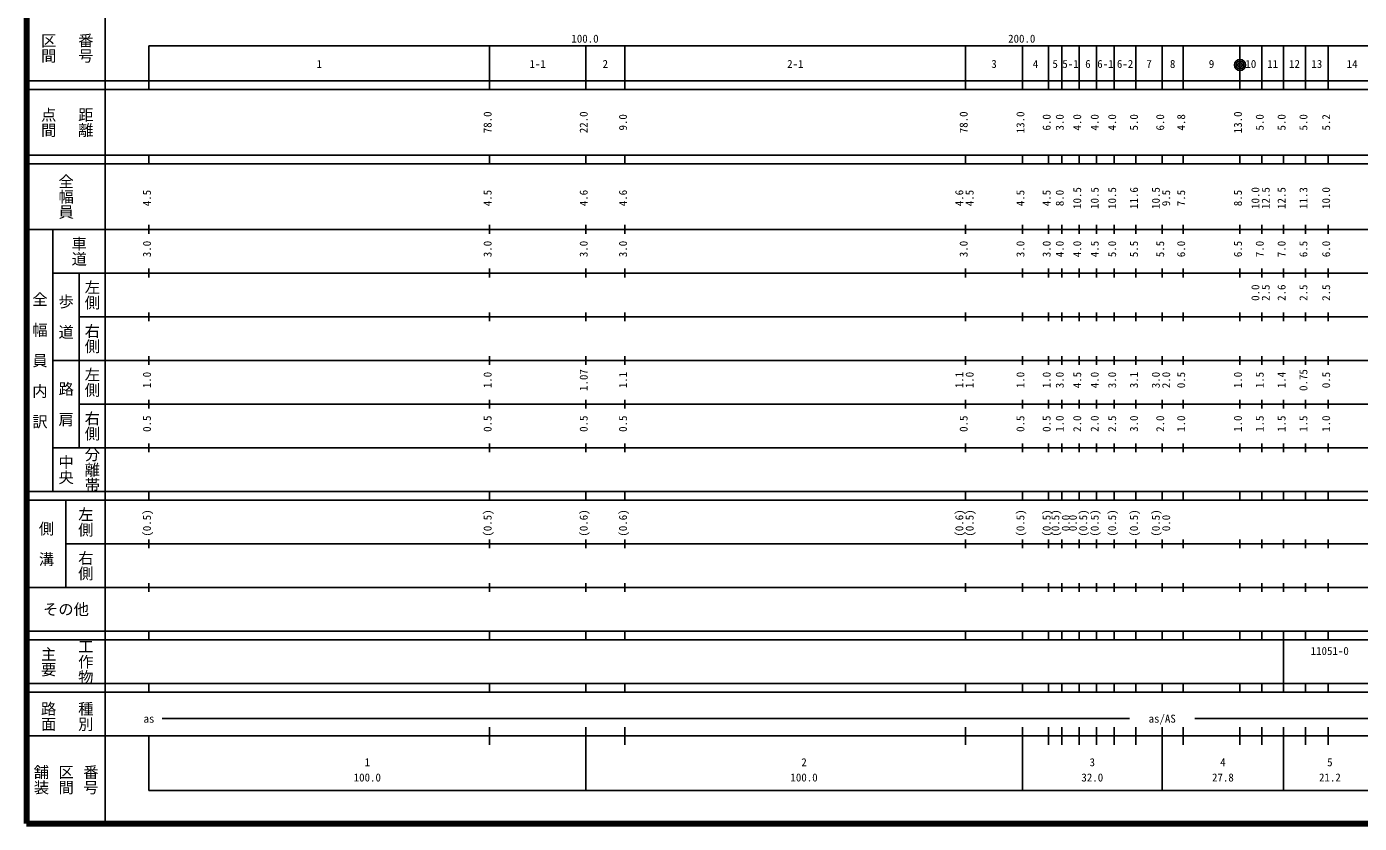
# Model space of a CAD drawing. Units: millimetres on the paper, enlarged 1000 times. Extents: x 40000 to 680000, y 20000 to 380000.
# Drawn here: x 40000 to 345146, y 20000 to 202409 of the extents above; entities that cross this region are included whole.
import ezdxf
from ezdxf.enums import TextEntityAlignment as Align

# ---------------------------------------------------------------- set-up
doc = ezdxf.new("R2010")
doc.units = ezdxf.units.MM
doc.header["$LTSCALE"] = 1000
doc.layers.add('M-TTL', color=2, linetype='Continuous', lineweight=140)
doc.layers.add('M-TTL-BAND', color=7, linetype='Continuous', lineweight=25)
doc.styles.add('@ＭＳ ゴシック', font='')
doc.styles.add('ＭＳ ゴシック', font='')
doc.styles.get('@ＭＳ ゴシック').set_extended_font_data('@MS Gothic')
doc.styles.get('ＭＳ ゴシック').set_extended_font_data('MS Gothic')

msp = doc.modelspace()

# ---------------------------------------------------------------- hatches: boundary and pattern name
at = {"layer": 'M-TTL-BAND'}
msp.add_hatch(color=256, dxfattribs=at).paths.add_polyline_path([(317668, 193632, 1), (317968, 193632, 1)])

# ---------------------------------------------------------------- linework, layer by layer
at = {"layer": 'M-TTL'}
for p, q in [((40000, 380000), (40000, 20000)), ((40000, 20000), (680000, 20000))]:
    msp.add_line(p, q, dxfattribs=at)
at = {"layer": 'M-TTL-BAND'}
for p, q in [((58000, 370000), (58000, 20000)), ((68000, 198000), (579000, 198000)), ((68000, 198000), (68000, 188000)), ((146000, 188000), (146000, 198000)), ((168000, 188000), (168000, 198000)), ((177000, 188000), (177000, 198000)), ((255000, 188000), (255000, 198000)), ((268000, 188000), (268000, 198000)), ((274000, 188000), (274000, 198000)), ((277000, 188000), (277000, 198000)), ((281000, 188000), (281000, 198000)), ((285000, 188000), (285000, 198000)), ((289000, 188000), (289000, 198000)), ((294000, 188000), (294000, 198000)), ((300000, 188000), (300000, 198000)), ((304800, 188000), (304800, 198000)), ((317800, 188000), (317800, 198000)), ((322800, 188000), (322800, 198000)), ((327800, 188000), (327800, 198000)), ((332800, 188000), (332800, 198000)), ((338000, 188000), (338000, 198000)), ((40000, 190000), (579000, 190000)), ((40000, 188000), (579000, 188000)), ((40000, 173000), (579000, 173000)), ((40000, 171000), (579000, 171000)), ((68000, 171000), (68000, 173000)), ((146000, 171000), (146000, 173000)), ((168000, 171000), (168000, 173000)), ((177000, 171000), (177000, 173000)), ((255000, 171000), (255000, 173000)), ((268000, 171000), (268000, 173000)), ((274000, 171000), (274000, 173000)), ((277000, 171000), (277000, 173000)), ((281000, 171000), (281000, 173000)), ((285000, 171000), (285000, 173000)), ((289000, 171000), (289000, 173000)), ((294000, 171000), (294000, 173000)), ((300000, 171000), (300000, 173000)), ((304800, 171000), (304800, 173000)), ((317800, 171000), (317800, 173000)), ((322800, 171000), (322800, 173000)), ((327800, 171000), (327800, 173000)), ((332800, 171000), (332800, 173000)), ((338000, 171000), (338000, 173000)), ((40000, 156000), (579000, 156000)), ((46000, 96000), (46000, 156000)), ((68000, 155000), (68000, 157000)), ((146000, 155000), (146000, 157000)), ((168000, 155000), (168000, 157000)), ((177000, 155000), (177000, 157000)), ((255000, 155000), (255000, 157000)), ((268000, 155000), (268000, 157000)), ((274000, 155000), (274000, 157000)), ((277000, 155000), (277000, 157000)), ((281000, 155000), (281000, 157000)), ((285000, 155000), (285000, 157000)), ((289000, 155000), (289000, 157000)), ((294000, 155000), (294000, 157000)), ((300000, 155000), (300000, 157000)), ((304800, 155000), (304800, 157000)), ((317800, 155000), (317800, 157000)), ((322800, 155000), (322800, 157000)), ((327800, 155000), (327800, 157000)), ((332800, 155000), (332800, 157000)), ((338000, 155000), (338000, 157000)), ((68000, 145000), (68000, 147000)), ((146000, 145000), (146000, 147000)), ((168000, 145000), (168000, 147000)), ((177000, 145000), (177000, 147000)), ((255000, 145000), (255000, 147000)), ((268000, 145000), (268000, 147000)), ((274000, 145000), (274000, 147000)), ((277000, 145000), (277000, 147000)), ((281000, 145000), (281000, 147000)), ((285000, 145000), (285000, 147000)), ((289000, 145000), (289000, 147000)), ((294000, 145000), (294000, 147000)), ((300000, 145000), (300000, 147000)), ((304800, 145000), (304800, 147000)), ((317800, 145000), (317800, 147000)), ((322800, 145000), (322800, 147000)), ((327800, 145000), (327800, 147000)), ((332800, 145000), (332800, 147000)), ((338000, 145000), (338000, 147000)), ((46000, 146000), (579000, 146000)), ((52000, 146000), (52000, 106000)), ((52000, 136000), (579000, 136000)), ((68000, 135000), (68000, 137000)), ((146000, 135000), (146000, 137000)), ((168000, 135000), (168000, 137000)), ((177000, 135000), (177000, 137000)), ((255000, 135000), (255000, 137000)), ((268000, 135000), (268000, 137000)), ((274000, 135000), (274000, 137000)), ((277000, 135000), (277000, 137000)), ((281000, 135000), (281000, 137000)), ((285000, 135000), (285000, 137000)), ((289000, 135000), (289000, 137000)), ((294000, 135000), (294000, 137000)), ((300000, 135000), (300000, 137000)), ((304800, 135000), (304800, 137000)), ((317800, 135000), (317800, 137000)), ((322800, 135000), (322800, 137000)), ((327800, 135000), (327800, 137000)), ((332800, 135000), (332800, 137000)), ((338000, 135000), (338000, 137000)), ((46000, 126000), (579000, 126000)), ((68000, 125000), (68000, 127000)), ((146000, 125000), (146000, 127000)), ((168000, 125000), (168000, 127000)), ((177000, 125000), (177000, 127000)), ((255000, 125000), (255000, 127000)), ((268000, 125000), (268000, 127000)), ((274000, 125000), (274000, 127000)), ((277000, 125000), (277000, 127000)), ((281000, 125000), (281000, 127000)), ((285000, 125000), (285000, 127000)), ((289000, 125000), (289000, 127000)), ((294000, 125000), (294000, 127000)), ((300000, 125000), (300000, 127000)), ((304800, 125000), (304800, 127000)), ((317800, 125000), (317800, 127000)), ((322800, 125000), (322800, 127000)), ((327800, 125000), (327800, 127000)), ((332800, 125000), (332800, 127000)), ((338000, 125000), (338000, 127000)), ((52000, 116000), (579000, 116000)), ((68000, 115000), (68000, 117000)), ((146000, 115000), (146000, 117000)), ((168000, 115000), (168000, 117000)), ((177000, 115000), (177000, 117000)), ((255000, 115000), (255000, 117000)), ((268000, 115000), (268000, 117000)), ((274000, 115000), (274000, 117000)), ((277000, 115000), (277000, 117000)), ((281000, 115000), (281000, 117000)), ((285000, 115000), (285000, 117000)), ((289000, 115000), (289000, 117000)), ((294000, 115000), (294000, 117000)), ((300000, 115000), (300000, 117000)), ((304800, 115000), (304800, 117000)), ((317800, 115000), (317800, 117000)), ((322800, 115000), (322800, 117000)), ((327800, 115000), (327800, 117000)), ((332800, 115000), (332800, 117000)), ((338000, 115000), (338000, 117000)), ((68000, 105000), (68000, 107000)), ((146000, 105000), (146000, 107000)), ((168000, 105000), (168000, 107000)), ((177000, 105000), (177000, 107000)), ((255000, 105000), (255000, 107000)), ((268000, 105000), (268000, 107000)), ((274000, 105000), (274000, 107000)), ((277000, 105000), (277000, 107000)), ((281000, 105000), (281000, 107000)), ((285000, 105000), (285000, 107000)), ((289000, 105000), (289000, 107000)), ((294000, 105000), (294000, 107000)), ((300000, 105000), (300000, 107000)), ((304800, 105000), (304800, 107000)), ((317800, 105000), (317800, 107000)), ((322800, 105000), (322800, 107000)), ((327800, 105000), (327800, 107000)), ((332800, 105000), (332800, 107000)), ((338000, 105000), (338000, 107000)), ((46000, 106000), (579000, 106000)), ((40000, 96000), (579000, 96000)), ((68000, 94000), (68000, 96000)), ((146000, 94000), (146000, 96000)), ((168000, 94000), (168000, 96000)), ((177000, 94000), (177000, 96000)), ((255000, 94000), (255000, 96000)), ((268000, 94000), (268000, 96000)), ((274000, 94000), (274000, 96000)), ((277000, 94000), (277000, 96000)), ((281000, 94000), (281000, 96000)), ((285000, 94000), (285000, 96000)), ((289000, 94000), (289000, 96000)), ((294000, 94000), (294000, 96000)), ((300000, 94000), (300000, 96000)), ((304800, 94000), (304800, 96000)), ((317800, 94000), (317800, 96000)), ((322800, 94000), (322800, 96000)), ((327800, 94000), (327800, 96000)), ((332800, 94000), (332800, 96000)), ((338000, 94000), (338000, 96000)), ((40000, 94000), (579000, 94000)), ((49000, 94000), (49000, 74000)), ((49000, 84000), (579000, 84000)), ((68000, 83000), (68000, 85000)), ((146000, 83000), (146000, 85000)), ((168000, 83000), (168000, 85000)), ((177000, 83000), (177000, 85000)), ((255000, 83000), (255000, 85000)), ((268000, 83000), (268000, 85000)), ((274000, 83000), (274000, 85000)), ((277000, 83000), (277000, 85000)), ((281000, 83000), (281000, 85000)), ((285000, 83000), (285000, 85000)), ((289000, 83000), (289000, 85000)), ((294000, 83000), (294000, 85000)), ((300000, 83000), (300000, 85000)), ((304800, 83000), (304800, 85000)), ((317800, 83000), (317800, 85000)), ((322800, 83000), (322800, 85000)), ((327800, 83000), (327800, 85000)), ((332800, 83000), (332800, 85000)), ((338000, 83000), (338000, 85000)), ((40000, 74000), (579000, 74000)), ((68000, 73000), (68000, 75000)), ((146000, 73000), (146000, 75000)), ((168000, 73000), (168000, 75000)), ((177000, 73000), (177000, 75000)), ((255000, 73000), (255000, 75000)), ((268000, 73000), (268000, 75000)), ((274000, 73000), (274000, 75000)), ((277000, 73000), (277000, 75000)), ((281000, 73000), (281000, 75000)), ((285000, 73000), (285000, 75000)), ((289000, 73000), (289000, 75000)), ((294000, 73000), (294000, 75000)), ((300000, 73000), (300000, 75000)), ((304800, 73000), (304800, 75000)), ((317800, 73000), (317800, 75000)), ((322800, 73000), (322800, 75000)), ((327800, 73000), (327800, 75000)), ((332800, 73000), (332800, 75000)), ((338000, 73000), (338000, 75000)), ((40000, 64000), (579000, 64000)), ((40000, 62000), (579000, 62000)), ((68000, 62000), (68000, 64000)), ((146000, 62000), (146000, 64000)), ((168000, 62000), (168000, 64000)), ((177000, 62000), (177000, 64000)), ((255000, 62000), (255000, 64000)), ((268000, 62000), (268000, 64000)), ((274000, 62000), (274000, 64000)), ((277000, 62000), (277000, 64000)), ((281000, 62000), (281000, 64000)), ((285000, 62000), (285000, 64000)), ((289000, 62000), (289000, 64000)), ((294000, 62000), (294000, 64000)), ((300000, 62000), (300000, 64000)), ((304800, 62000), (304800, 64000)), ((317800, 62000), (317800, 64000)), ((322800, 62000), (322800, 64000)), ((327800, 62000), (327800, 64000)), ((327800, 52000), (327800, 62000)), ((332800, 62000), (332800, 64000)), ((338000, 62000), (338000, 64000)), ((40000, 52000), (579000, 52000)), ((68000, 50000), (68000, 52000)), ((146000, 50000), (146000, 52000)), ((168000, 50000), (168000, 52000)), ((177000, 50000), (177000, 52000)), ((255000, 50000), (255000, 52000)), ((268000, 50000), (268000, 52000)), ((274000, 50000), (274000, 52000)), ((277000, 50000), (277000, 52000)), ((281000, 50000), (281000, 52000)), ((285000, 50000), (285000, 52000)), ((289000, 50000), (289000, 52000)), ((294000, 50000), (294000, 52000)), ((300000, 50000), (300000, 52000)), ((304800, 50000), (304800, 52000)), ((317800, 50000), (317800, 52000)), ((322800, 50000), (322800, 52000)), ((327800, 50000), (327800, 52000)), ((332800, 50000), (332800, 52000)), ((338000, 50000), (338000, 52000)), ((40000, 50000), (579000, 50000)), ((71000, 44000), (292500, 44000)), ((307500, 44000), (564000, 44000)), ((40000, 40000), (579000, 40000)), ((68000, 40000), (68000, 27500)), ((146000, 38000), (146000, 42000)), ((168000, 27500), (168000, 42000)), ((177000, 38000), (177000, 42000)), ((255000, 38000), (255000, 42000)), ((268000, 27500), (268000, 42000)), ((274000, 38000), (274000, 42000)), ((277000, 38000), (277000, 42000)), ((281000, 38000), (281000, 42000)), ((285000, 38000), (285000, 42000)), ((289000, 38000), (289000, 42000)), ((294000, 38000), (294000, 42000)), ((300000, 27500), (300000, 42000)), ((304800, 38000), (304800, 42000)), ((317800, 38000), (317800, 42000)), ((322800, 38000), (322800, 42000)), ((327800, 27500), (327800, 42000)), ((332800, 38000), (332800, 42000)), ((338000, 38000), (338000, 42000)), ((68000, 27500), (579000, 27500))]:
    msp.add_line(p, q, dxfattribs=at)
msp.add_lwpolyline([(317668, 193632, 1), (317968, 193632, 1)], format="xyb", close=True, dxfattribs=at)
for radius in [1250, 900, 500, 150]:
    msp.add_circle((317818, 193632), radius, dxfattribs=at)

# ---------------------------------------------------------------- texts
at = {"layer": 'M-TTL-BAND', "style": '@ＭＳ ゴシック'}
for s, p in [('区間', (45000, 197500)), ('番号', (53500, 197500)), ('点間', (45000, 180500)), ('距離', (53500, 180500)), ('全幅員', (49000, 163500)), ('車道', (52000, 151000)), ('左側', (55000, 141000)), ('全\u3000幅\u3000員\u3000内\u3000訳', (43000, 126000)), ('歩\u3000道', (49000, 136000)), ('右側', (55000, 131000)), ('左側', (55000, 121000)), ('路\u3000肩', (49000, 116000)), ('右側', (55000, 111000)), ('中央', (49000, 101000)), ('分離帯', (55000, 101000)), ('左側', (53500, 89000)), ('側\u3000溝', (44500, 84000)), ('右側', (53500, 79000)), ('工作物', (53500, 57000)), ('主要', (45000, 57000)), ('路面', (45000, 44500)), ('種別', (53500, 44500)), ('舗装', (43333, 30000)), ('区間', (49000, 30000)), ('番号', (54667, 30000))]:
    msp.add_text(s, height=2566, rotation=270, dxfattribs=at).set_placement(p, align=Align.MIDDLE_CENTER)
at = {"layer": 'M-TTL-BAND', "style": 'ＭＳ ゴシック'}
for s, p in [('100.0', (167844, 198195)), ('200.0', (267844, 198195)), ('1', (107000, 192405)), ('1-1', (157000, 192405)), ('2', (172500, 192405)), ('2-1', (216000, 192405)), ('3', (261500, 192405)), ('4', (271000, 192405)), ('5', (275500, 192405)), ('5-1', (279000, 192405)), ('6', (283000, 192405)), ('6-1', (287000, 192405)), ('6-2', (291500, 192405)), ('7', (297000, 192405)), ('8', (302400, 192405)), ('9', (311300, 192405)), ('10', (320300, 192405)), ('11', (325300, 192405)), ('12', (330300, 192405)), ('13', (335400, 192405)), ('14', (343500, 192405)), ('as', (68000, 42500)), ('as/AS', (300000, 42500)), ('1', (118000, 32523)), ('2', (218000, 32523)), ('3', (284000, 32523)), ('4', (313900, 32523)), ('5', (338400, 32523)), ('100.0', (118000, 29033)), ('100.0', (218000, 29033)), ('32.0', (284000, 29033)), ('27.8', (313900, 29033)), ('21.2', (338400, 29033))]:
    msp.add_text(s, height=1833, dxfattribs=at).set_placement(p, align=Align.BOTTOM_CENTER)
for s, p in [('78.0', (147000, 180500)), ('22.0', (169000, 180500)), ('9.0', (178000, 180500)), ('78.0', (256000, 180500)), ('13.0', (269000, 180500)), ('6.0', (275000, 180500)), ('3.0', (278000, 180500)), ('4.0', (282000, 180500)), ('4.0', (286000, 180500)), ('4.0', (290000, 180500)), ('5.0', (295000, 180500)), ('6.0', (301000, 180500)), ('4.8', (305800, 180500)), ('13.0', (318800, 180500)), ('5.0', (323800, 180500)), ('5.0', (328800, 180500)), ('5.0', (333800, 180500)), ('5.2', (339000, 180500)), ('4.5', (69000, 163174)), ('4.5', (147000, 163174)), ('4.6', (169000, 163174)), ('4.6', (178000, 163174)), ('4.6', (255000, 163174)), ('4.5', (257370, 163174)), ('4.5', (269000, 163174)), ('4.5', (275000, 163174)), ('8.0', (278000, 163174)), ('10.5', (282000, 163174)), ('10.5', (286000, 163174)), ('10.5', (290000, 163174)), ('11.6', (295000, 163174)), ('10.5', (300000, 163174)), ('9.5', (302370, 163174)), ('7.5', (305800, 163174)), ('8.5', (318800, 163174)), ('10.0', (322800, 163174)), ('12.5', (325170, 163174)), ('12.5', (328800, 163174)), ('11.3', (333800, 163174)), ('10.0', (339000, 163174)), ('3.0', (69000, 151500)), ('3.0', (147000, 151500)), ('3.0', (169000, 151500)), ('3.0', (178000, 151500)), ('3.0', (256000, 151500)), ('3.0', (269000, 151500)), ('3.0', (275000, 151500)), ('4.0', (278000, 151500)), ('4.0', (282000, 151500)), ('4.5', (286000, 151500)), ('5.0', (290000, 151500)), ('5.5', (295000, 151500)), ('5.5', (301000, 151500)), ('6.0', (305800, 151500)), ('6.5', (318800, 151500)), ('7.0', (323800, 151500)), ('7.0', (328800, 151500)), ('6.5', (333800, 151500)), ('6.0', (339000, 151500)), ('0.0', (322800, 141500)), ('2.5', (325170, 141500)), ('2.6', (328800, 141500)), ('2.5', (333800, 141500)), ('2.5', (339000, 141500)), ('1.0', (69000, 121500)), ('1.0', (147000, 121500)), ('1.07', (169000, 121500)), ('1.1', (178000, 121500)), ('1.1', (255000, 121500)), ('1.0', (257370, 121500)), ('1.0', (269000, 121500)), ('1.0', (275000, 121500)), ('3.0', (278000, 121500)), ('4.5', (282000, 121500)), ('4.0', (286000, 121500)), ('3.0', (290000, 121500)), ('3.1', (295000, 121500)), ('3.0', (300000, 121500)), ('2.0', (302370, 121500)), ('0.5', (305800, 121500)), ('1.0', (318800, 121500)), ('1.5', (323800, 121500)), ('1.4', (328800, 121500)), ('0.75', (333800, 121500)), ('0.5', (339000, 121500)), ('0.5', (69000, 111500)), ('0.5', (147000, 111500)), ('0.5', (169000, 111500)), ('0.5', (178000, 111500)), ('0.5', (256000, 111500)), ('0.5', (269000, 111500)), ('0.5', (275000, 111500)), ('1.0', (278000, 111500)), ('2.0', (282000, 111500)), ('2.0', (286000, 111500)), ('2.5', (290000, 111500)), ('3.0', (295000, 111500)), ('2.0', (301000, 111500)), ('1.0', (305800, 111500)), ('1.0', (318800, 111500)), ('1.5', (323800, 111500)), ('1.5', (328800, 111500)), ('1.5', (333800, 111500)), ('1.0', (339000, 111500)), ('(0.5)', (69000, 88764)), ('(0.5)', (147000, 88764)), ('(0.6)', (169000, 88764)), ('(0.6)', (178000, 88764)), ('(0.6)', (255000, 88764)), ('(0.5)', (257370, 88764)), ('(0.5)', (269000, 88764)), ('(0.5)', (275000, 88764)), ('(0.5)', (277000, 88764)), ('0.0', (279370, 88764)), ('0.0', (281000, 88764)), ('(0.5)', (283370, 88764)), ('(0.5)', (286000, 88764)), ('(0.5)', (290000, 88764)), ('(0.5)', (295000, 88764)), ('(0.5)', (300000, 88764)), ('0.0', (302370, 88764))]:
    msp.add_text(s, height=1833, rotation=90, dxfattribs=at).set_placement(p, align=Align.BOTTOM_CENTER)
msp.add_text('その他', height=2566, dxfattribs=at).set_placement((49000, 69000), align=Align.MIDDLE_CENTER)
msp.add_text('11051-0', height=1833, dxfattribs=at).set_placement((334000, 58000), align=Align.BOTTOM_LEFT)

doc.saveas('drawing.dxf')
